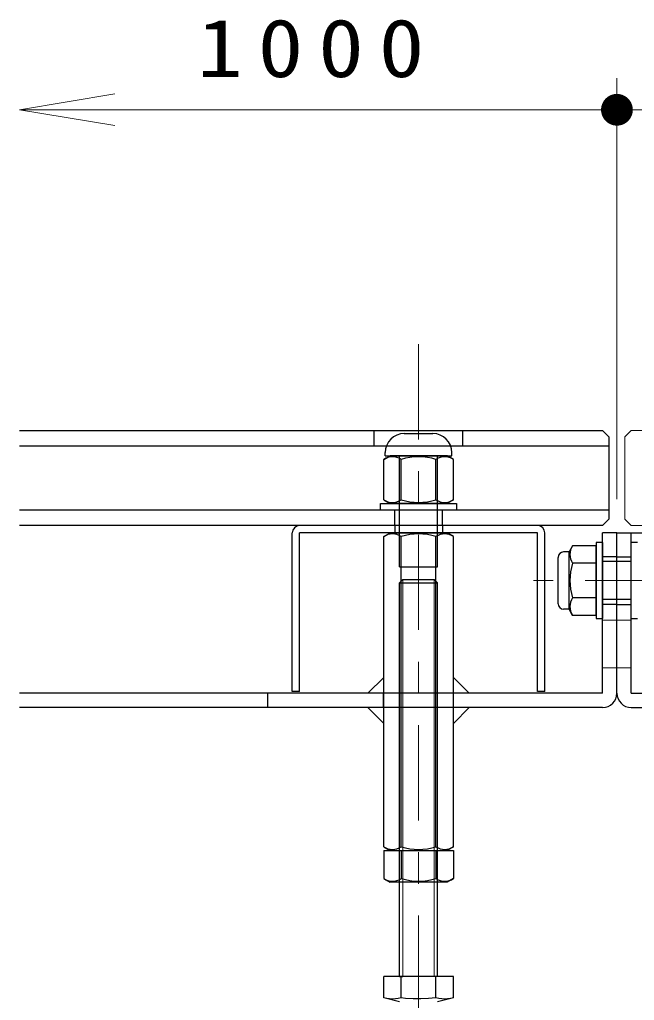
# Model space of a CAD drawing. Units: millimetres on the paper. Extents: x -385 to 0, y -594 to 267.
# Drawn here: x -181.01 to -161.64, y -175.74 to -144.84 of the extents above; entities that cross this region are included whole.
import ezdxf

# ---------------------------------------------------------------- set-up
doc = ezdxf.new("R2010")
doc.units = ezdxf.units.MM
doc.linetypes.add('USER1', pattern=[4.5, 2.5, -2])
doc.linetypes.add('USER2', pattern=[6, 3, -1, 1, -1])
doc.layers.add('1_10', color=7, linetype='Continuous', lineweight=25)
doc.styles.add('ＭＳ ゴシック', font='')
doc.styles.get('ＭＳ ゴシック').set_extended_font_data('MS Gothic')

# ---------------------------------------------------------------- blocks, each defined once
blk = doc.blocks.new('open_arrow')
at = {"color": 0, "linetype": 'Continuous', "lineweight": -2}
blk.add_lwpolyline([(7.5, 1.25), (0, 0), (7.5, -1.25)], dxfattribs=at)
blk = doc.blocks.new('filled_dot')
at = {"color": 0, "linetype": 'Continuous', "lineweight": -2, "const_width": 1.25}
blk.add_lwpolyline([(-0.625, 0, 1), (0.625, 0, 1)], format="xyb", close=True, dxfattribs=at)

msp = doc.modelspace()

# ---------------------------------------------------------------- linework, layer by layer
at = {"layer": '1_10', "lineweight": 13}
for p, q in [((-162.187, -159.954), (-162.187, -146.684)), ((-181.007, -147.684), (-162.187, -147.684)), ((-162.187, -147.684), (-62.187, -147.684))]:
    msp.add_line(p, q, dxfattribs=at)
at = {"layer": '1_10', "linetype": 'USER2', "lineweight": 13}
for p, q in [((-168.437, -182.071), (-168.437, -154.442)), ((-160.191, -162.514), (-164.812, -162.514))]:
    msp.add_line(p, q, dxfattribs=at)
at = {"layer": '1_10', "color": 40}
for p, q in [((-181.007, -157.784), (-162.637, -157.784)), ((-174.237, -157.784), (-162.637, -157.784)), ((-169.837, -158.284), (-169.837, -157.784)), ((-167.037, -158.284), (-167.037, -157.784)), ((-162.637, -157.784), (-162.437, -157.984)), ((-162.637, -157.784), (-162.437, -157.984)), ((-162.437, -157.984), (-162.437, -160.584)), ((-162.437, -157.984), (-162.437, -159.034)), ((-162.437, -158.284), (-181.007, -158.284)), ((-181.007, -160.284), (-162.437, -160.284)), ((-169.187, -160.784), (-169.187, -160.284)), ((-167.687, -160.784), (-167.687, -160.284)), ((-162.437, -160.584), (-162.637, -160.784)), ((-162.437, -160.584), (-162.637, -160.784)), ((-162.637, -160.784), (-181.007, -160.784)), ((-162.637, -160.784), (-174.237, -160.784))]:
    msp.add_line(p, q, dxfattribs=at)
at = {"layer": '1_10', "color": 40, "lineweight": 13}
for p, q in [((-161.737, -157.784), (-161.937, -157.984)), ((-157.537, -157.784), (-161.737, -157.784)), ((-161.937, -157.984), (-161.937, -160.584)), ((-161.737, -160.784), (-161.937, -160.584)), ((-161.737, -160.784), (-156.687, -160.784))]:
    msp.add_line(p, q, dxfattribs=at)
at = {"layer": '1_10'}
for p, q in [((-168.887, -157.884), (-167.987, -157.884)), ((-169.487, -158.584), (-169.487, -158.484)), ((-167.387, -158.584), (-167.387, -158.484)), ((-169.534, -158.698), (-169.337, -158.584)), ((-169.534, -159.97), (-169.534, -158.698)), ((-169.487, -158.584), (-167.387, -158.584)), ((-167.537, -158.584), (-169.337, -158.584)), ((-169.037, -162.084), (-169.037, -158.584)), ((-168.986, -159.97), (-168.986, -158.698)), ((-167.889, -159.97), (-167.889, -158.698)), ((-167.837, -162.084), (-167.837, -158.584)), ((-167.34, -158.698), (-167.537, -158.584)), ((-167.34, -159.97), (-167.34, -158.698)), ((-169.534, -159.97), (-169.337, -160.084)), ((-167.34, -159.97), (-167.537, -160.084)), ((-169.637, -160.284), (-169.637, -160.084)), ((-169.637, -160.084), (-167.237, -160.084)), ((-169.637, -160.284), (-167.237, -160.284)), ((-167.537, -160.084), (-169.337, -160.084)), ((-167.237, -160.084), (-167.237, -160.284)), ((-164.687, -160.784), (-172.187, -160.784)), ((-169.187, -160.784), (-169.187, -161.014)), ((-167.687, -160.784), (-167.687, -161.014)), ((-172.417, -166.014), (-172.417, -161.014)), ((-172.187, -166.014), (-172.187, -161.014)), ((-164.687, -161.014), (-172.187, -161.014)), ((-169.534, -161.128), (-169.337, -161.014)), ((-169.534, -170.9), (-169.534, -161.128)), ((-169.337, -161.014), (-167.537, -161.014)), ((-168.986, -170.9), (-168.986, -161.128)), ((-167.889, -170.9), (-167.889, -161.128)), ((-167.34, -161.128), (-167.537, -161.014)), ((-167.34, -170.9), (-167.34, -161.128)), ((-164.687, -166.014), (-164.687, -161.014)), ((-164.457, -166.014), (-164.457, -161.014)), ((-162.637, -166.064), (-162.637, -161.014)), ((-162.187, -161.014), (-162.637, -161.014)), ((-162.187, -166.064), (-162.187, -161.014)), ((-162.187, -166.064), (-162.187, -161.014)), ((-162.187, -161.014), (-161.737, -161.014)), ((-161.737, -166.064), (-161.737, -161.014)), ((-163.583, -161.417), (-163.697, -161.614)), ((-162.837, -161.417), (-163.583, -161.417)), ((-162.637, -161.314), (-162.837, -161.314)), ((-162.837, -161.314), (-162.837, -163.714)), ((-162.837, -163.611), (-162.837, -161.417)), ((-162.637, -161.314), (-162.637, -163.714)), ((-161.537, -161.314), (-161.737, -161.314)), ((-161.737, -163.714), (-161.737, -161.314)), ((-164.037, -163.244), (-164.037, -161.784)), ((-163.697, -161.614), (-163.867, -161.614)), ((-163.697, -163.414), (-163.697, -161.614)), ((-162.187, -161.764), (-162.637, -161.764)), ((-162.187, -161.764), (-161.737, -161.764)), ((-169.037, -162.084), (-167.837, -162.084)), ((-164.037, -163.114), (-164.037, -161.914)), ((-162.837, -161.966), (-163.583, -161.966)), ((-161.737, -161.914), (-162.637, -161.914)), ((-162.837, -163.063), (-163.583, -163.063)), ((-161.737, -163.114), (-162.637, -163.114)), ((-163.697, -163.414), (-163.867, -163.414)), ((-163.583, -163.611), (-163.697, -163.414)), ((-162.187, -163.264), (-162.637, -163.264)), ((-162.187, -163.264), (-161.737, -163.264)), ((-162.837, -163.611), (-163.583, -163.611)), ((-162.837, -163.714), (-162.637, -163.714)), ((-161.737, -163.714), (-161.537, -163.714)), ((-169.534, -165.564), (-170.034, -166.064)), ((-167.34, -165.564), (-166.84, -166.064)), ((-173.187, -166.514), (-173.187, -166.064)), ((-162.637, -166.064), (-173.187, -166.064)), ((-172.187, -166.014), (-172.417, -166.014)), ((-169.537, -166.514), (-169.537, -166.064)), ((-167.337, -166.514), (-167.337, -166.064)), ((-164.457, -166.014), (-164.687, -166.014)), ((-161.737, -166.064), (-151.187, -166.064)), ((-162.637, -166.514), (-173.187, -166.514)), ((-169.534, -167.014), (-170.034, -166.514)), ((-167.34, -167.014), (-166.84, -166.514)), ((-161.737, -166.514), (-151.187, -166.514)), ((-169.534, -170.9), (-169.337, -171.014)), ((-169.534, -171.014), (-169.534, -171.9)), ((-169.534, -171.014), (-167.34, -171.014)), ((-169.337, -171.014), (-167.537, -171.014)), ((-168.986, -171.014), (-168.986, -171.9)), ((-167.889, -171.014), (-167.889, -171.9)), ((-167.34, -170.9), (-167.537, -171.014)), ((-167.34, -171.014), (-167.34, -171.9)), ((-169.534, -171.9), (-169.337, -172.014)), ((-167.537, -172.014), (-169.337, -172.014)), ((-167.34, -171.9), (-167.537, -172.014))]:
    msp.add_line(p, q, dxfattribs=at)
at = {"layer": '1_10', "color": 60}
for p, q in [((-161.737, -161.014), (-62.637, -161.014)), ((-173.187, -166.064), (-181.007, -166.064)), ((-173.187, -166.514), (-181.007, -166.514))]:
    msp.add_line(p, q, dxfattribs=at)
at = {"layer": '1_10', "color": 4}
for p, q in [((-169.037, -162.591), (-168.93, -162.484)), ((-168.93, -162.484), (-167.945, -162.484)), ((-167.945, -162.484), (-167.837, -162.591)), ((-169.037, -162.591), (-167.837, -162.591)), ((-169.037, -174.984), (-169.037, -162.591)), ((-167.837, -174.984), (-167.837, -162.591)), ((-169.534, -175.66), (-169.534, -174.984)), ((-167.34, -174.984), (-169.534, -174.984)), ((-169.037, -174.984), (-168.93, -174.984)), ((-168.986, -175.66), (-168.986, -174.984)), ((-167.837, -174.984), (-167.945, -174.984)), ((-167.889, -175.66), (-167.889, -174.984)), ((-167.34, -175.66), (-167.34, -174.984)), ((-169.037, -175.784), (-169.534, -175.66)), ((-167.34, -175.66), (-167.837, -175.784))]:
    msp.add_line(p, q, dxfattribs=at)
at = {"layer": '1_10', "color": 4, "lineweight": 13}
for p, q in [((-168.93, -174.984), (-168.93, -162.484)), ((-167.945, -174.984), (-167.945, -162.484))]:
    msp.add_line(p, q, dxfattribs=at)
at = {"layer": '1_10', "linetype": 'USER1', "lineweight": 13}
for p, q in [((-162.187, -163.764), (-162.637, -163.764)), ((-162.187, -163.764), (-161.737, -163.764)), ((-162.187, -165.264), (-162.637, -165.264)), ((-162.187, -165.264), (-161.737, -165.264))]:
    msp.add_line(p, q, dxfattribs=at)
at = {"layer": '1_10', "color": 4}
for points in [[(-168.986, -175.66), (-169.076, -175.68), (-169.167, -175.692), (-169.258, -175.697), (-169.35, -175.693), (-169.442, -175.68), (-169.534, -175.66)], [(-167.889, -175.66), (-168.126, -175.685), (-168.363, -175.696), (-168.605, -175.693), (-168.845, -175.676), (-168.986, -175.66)], [(-167.34, -175.66), (-167.431, -175.68), (-167.521, -175.692), (-167.612, -175.697), (-167.705, -175.693), (-167.797, -175.68), (-167.889, -175.66)]]:
    msp.add_lwpolyline(points, dxfattribs=at)
at = {"layer": '1_10'}
for centre, radius, start, end in [((-168.887, -158.484), 0.6, 90, 180), ((-167.987, -158.484), 0.6, 0, 90), ((-169.26, -159.099), 0.486, 55.6159, 124.3841), ((-168.437, -160.428), 1.815, 72.4121, 107.5879), ((-167.614, -159.099), 0.486, 55.6159, 124.3841), ((-169.26, -159.57), 0.486, 235.6159, 304.3841), ((-168.437, -158.24), 1.815, 252.4121, 287.5879), ((-167.614, -159.57), 0.486, 235.6159, 304.3841), ((-172.187, -161.014), 0.23, 90, 180), ((-164.687, -161.014), 0.23, 0, 90), ((-169.26, -161.529), 0.486, 55.6159, 124.3841), ((-168.437, -162.858), 1.815, 72.4121, 107.5879), ((-167.614, -161.529), 0.486, 55.6159, 124.3841), ((-163.183, -161.691), 0.486, 145.6159, 214.3841), ((-163.867, -161.784), 0.17, 90, 180), ((-161.853, -162.514), 1.815, 162.4121, 197.5879), ((-163.183, -163.337), 0.486, 145.6159, 214.3841), ((-163.867, -163.244), 0.17, 180, 270), ((-162.637, -166.064), 0.45, 270, 0), ((-161.737, -166.064), 0.45, 180, 270), ((-169.26, -170.5), 0.486, 235.6159, 304.3841), ((-168.437, -169.17), 1.815, 252.4121, 287.5879), ((-167.614, -170.5), 0.486, 235.6159, 304.3841), ((-169.26, -171.5), 0.486, 235.6159, 304.3841), ((-168.437, -170.17), 1.815, 252.4121, 287.5879), ((-167.614, -171.5), 0.486, 235.6159, 304.3841)]:
    msp.add_arc(centre, radius, start, end, dxfattribs=at)

# ---------------------------------------------------------------- block references
at = {"layer": '1_10', "lineweight": 13, "xscale": 0.4, "yscale": 0.4}
for name, p in [('open_arrow', (-181.007, -147.684)), ('filled_dot', (-162.187, -147.684))]:
    msp.add_blockref(name, p, dxfattribs=at)
at = {"layer": '1_10', "lineweight": 13, "xscale": 0.4, "yscale": 0.4, "rotation": 180}
msp.add_blockref('filled_dot', (-162.187, -147.684), dxfattribs=at)

# ---------------------------------------------------------------- texts
at = {"layer": '1_10', "insert": (-171.597, -146.684), "char_height": 1.833, "attachment_point": 8, "style": 'ＭＳ ゴシック'}
msp.add_mtext('\\T1.33;\\W1.15;1000', dxfattribs=at)

doc.saveas('drawing.dxf')
